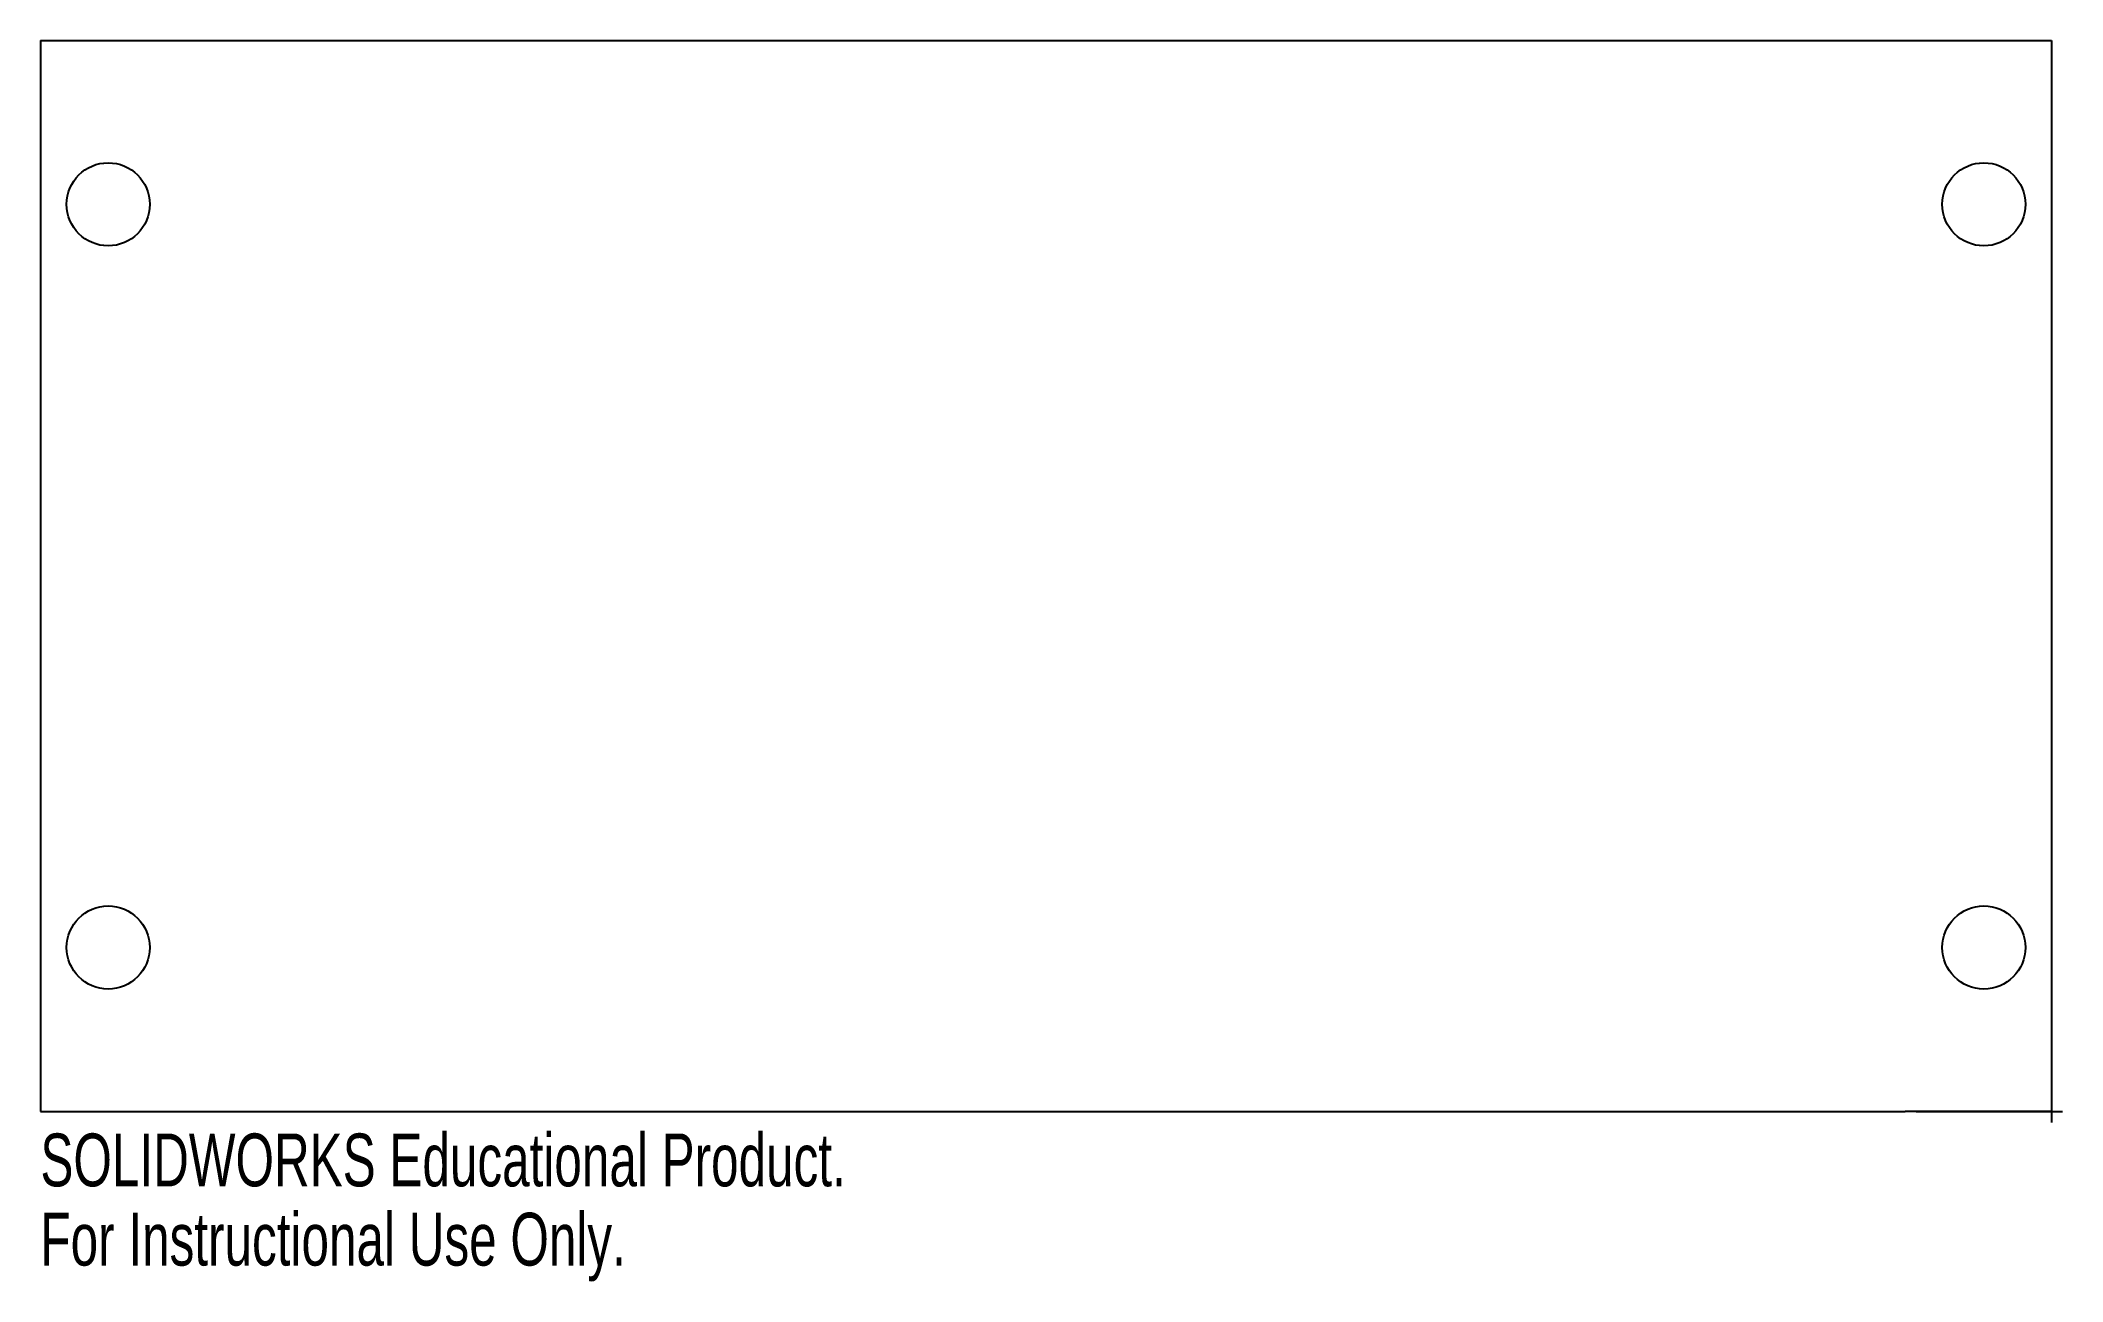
# Model space of a CAD drawing. Header units: millimetres. Extents: x -12 to 173, y -28 to 86.
import ezdxf

# ---------------------------------------------------------------- set-up
doc = ezdxf.new("R2010")
doc.units = ezdxf.units.MM
doc.styles.add('SLDTEXTSTYLE0', font='TXT', dxfattribs={"width": 0.7})

msp = doc.modelspace()

# ---------------------------------------------------------------- linework, layer by layer
at = {"color": 7, "linetype": 'Continuous'}
for p, q in [((-12.47, 85.53), (171.53, 85.53)), ((-12.47, 85.53), (-12.47, 5.53)), ((171.53, 85.53), (171.53, -0.47)), ((-12.47, 5.53), (-12.47, -12.47)), ((171.53, -0.47), (171.53, -12.47)), ((171.53, -1.47), (171.53, -13.47)), ((-12.47, -12.47), (5.53, -12.47)), ((5.53, -12.47), (158.13, -12.47)), ((171.53, -12.47), (158.13, -12.47)), ((159.13, -12.47), (172.53, -12.47))]:
    msp.add_line(p, q, dxfattribs=at)
for centre in [(-6.27, 70.53), (165.33, 70.53), (-6.27, 2.53), (165.33, 2.53)]:
    msp.add_circle(centre, 3.8, dxfattribs=at)

# ---------------------------------------------------------------- texts
at = {"color": 7, "linetype": 'Continuous', "char_height": 4.8336, "attachment_point": 1, "style": 'SLDTEXTSTYLE0'}
for s, insert in [('SOLIDWORKS Educational Product.', (-12.47, -14.49)), ('For Instructional Use Only.', (-12.47, -21.74))]:
    msp.add_mtext(s, dxfattribs=dict(at, insert=insert))

doc.saveas('drawing.dxf')
